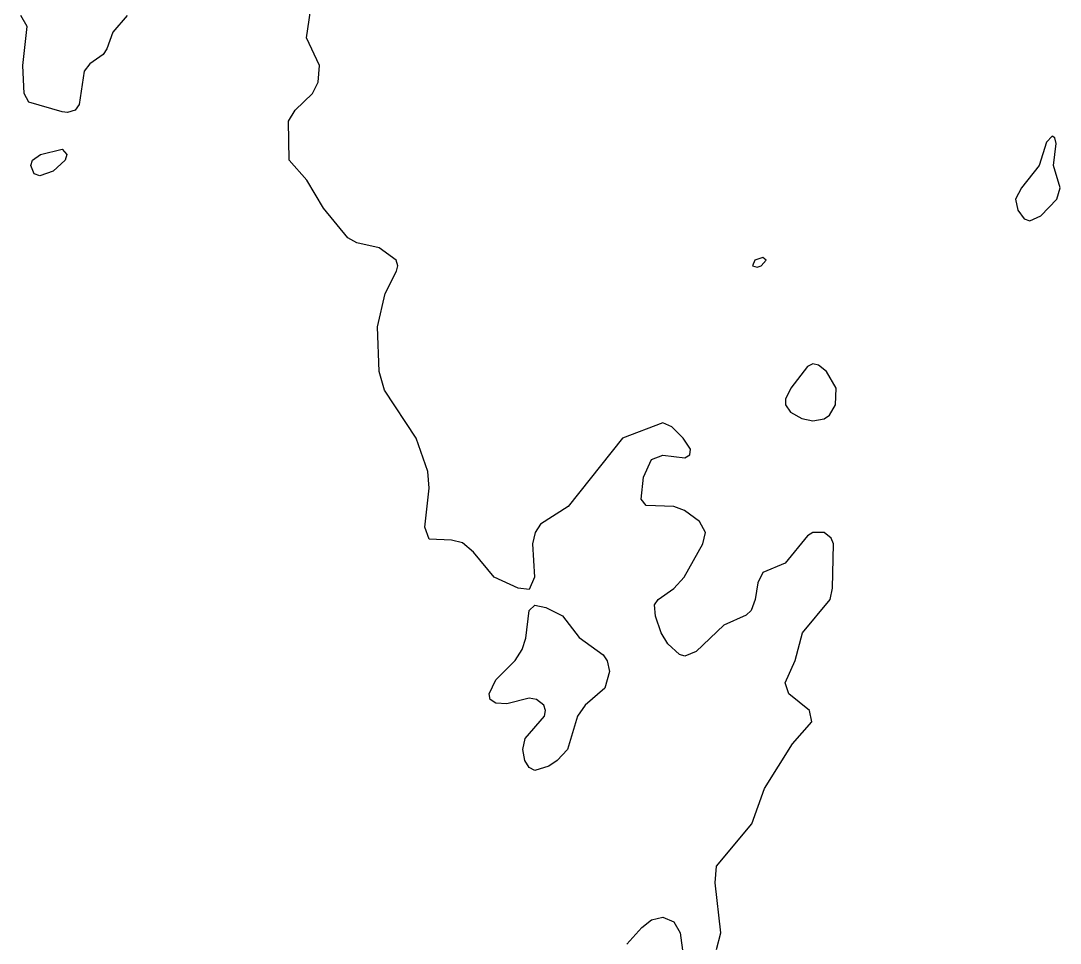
# Model space of a CAD drawing. Header units: inches. Extents: x 3308444 to 3309224, y 1376414 to 1377188.
# Drawn here: x 3308918.5 to 3308989.7, y 1376731.6 to 1376794.8 of the extents above; entities that cross this region are included whole.
import ezdxf

# ---------------------------------------------------------------- set-up
doc = ezdxf.new("R2010")
doc.units = ezdxf.units.IN
doc.header["$MEASUREMENT"] = 0

msp = doc.modelspace()

# ---------------------------------------------------------------- linework, layer by layer
at = {"elevation": 4480}
for points in [[(3308966.166, 1376731.182), (3308966.473, 1376732.324), (3308966.096, 1376735.751), (3308966.184, 1376736.893), (3308968.587, 1376739.795), (3308969.451, 1376742.224), (3308971.379, 1376745.27), (3308972.71, 1376746.793), (3308972.549, 1376747.555), (3308971.13, 1376748.697), (3308970.887, 1376749.458), (3308971.565, 1376750.981), (3308972.059, 1376752.885), (3308973.953, 1376755.17), (3308974.122, 1376755.931), (3308974.192, 1376758.977), (3308974.017, 1376759.358), (3308973.537, 1376759.739), (3308972.776, 1376759.747), (3308972.395, 1376759.51), (3308970.872, 1376757.645), (3308969.349, 1376757.004), (3308969.006, 1376756.312), (3308968.834, 1376755.17), (3308968.549, 1376754.408), (3308968.206, 1376754.097), (3308966.683, 1376753.403), (3308964.78, 1376751.599), (3308964.018, 1376751.282), (3308963.637, 1376751.385), (3308962.843, 1376752.124), (3308962.386, 1376752.885), (3308962.003, 1376754.028), (3308961.934, 1376754.789), (3308962.187, 1376755.17), (3308963.257, 1376755.922), (3308963.972, 1376756.693), (3308965.248, 1376758.977), (3308965.43, 1376759.739), (3308965.015, 1376760.5), (3308963.978, 1376761.262), (3308963.257, 1376761.532), (3308961.353, 1376761.59), (3308961.03, 1376762.023), (3308961.183, 1376763.546), (3308961.734, 1376764.746), (3308962.495, 1376765.041), (3308964.018, 1376764.865), (3308964.351, 1376765.07), (3308964.399, 1376765.45), (3308963.891, 1376766.212), (3308963.114, 1376766.973), (3308962.495, 1376767.263), (3308959.751, 1376766.212), (3308956.022, 1376761.519), (3308954.118, 1376760.31), (3308953.761, 1376759.739), (3308953.571, 1376758.977), (3308953.726, 1376756.693), (3308953.357, 1376755.855), (3308952.595, 1376755.931), (3308950.96, 1376756.693), (3308949.549, 1376758.394), (3308948.788, 1376759.041), (3308948.026, 1376759.225), (3308946.503, 1376759.289), (3308946.205, 1376760.12), (3308946.51, 1376762.785), (3308946.408, 1376763.927), (3308945.623, 1376766.212), (3308943.457, 1376769.505), (3308943.076, 1376770.781), (3308942.977, 1376773.827), (3308943.494, 1376776.112), (3308944.259, 1376777.635), (3308944.364, 1376778.015), (3308944.258, 1376778.396), (3308943.076, 1376779.245), (3308941.553, 1376779.582), (3308940.935, 1376779.919), (3308939.269, 1376781.95), (3308938.127, 1376783.879), (3308936.93, 1376785.25), (3308936.879, 1376787.915), (3308937.336, 1376788.677), (3308938.515, 1376789.819), (3308938.911, 1376790.58), (3308939.006, 1376791.723), (3308938.117, 1376793.626), (3308938.507, 1376796.262)], [(3308925.832, 1376795.149), (3308924.844, 1376794.007), (3308924.45, 1376792.865), (3308924.179, 1376792.484), (3308923.277, 1376791.85), (3308922.885, 1376791.342), (3308922.545, 1376789.057), (3308922.262, 1376788.677), (3308921.754, 1376788.499), (3308921.373, 1376788.561), (3308919.089, 1376789.216), (3308918.771, 1376789.819), (3308918.691, 1376791.723), (3308918.993, 1376794.388), (3308918.549, 1376795.149)], [(3308988.387, 1376781.426), (3308989.481, 1376782.584), (3308989.706, 1376783.346), (3308989.247, 1376784.869), (3308989.437, 1376786.392), (3308989.349, 1376786.773), (3308989.148, 1376786.882), (3308988.767, 1376786.477), (3308988.27, 1376784.869), (3308987.059, 1376783.346), (3308986.64, 1376782.584), (3308986.811, 1376781.823), (3308987.244, 1376781.225), (3308987.625, 1376781.084), (3308988.387, 1376781.426)], [(3308920.775, 1376784.488), (3308919.85, 1376784.171), (3308919.469, 1376784.298), (3308919.227, 1376784.869), (3308919.355, 1376785.25), (3308919.898, 1376785.63), (3308921.373, 1376785.987), (3308921.709, 1376785.63), (3308921.595, 1376785.25), (3308920.775, 1376784.488)], [(3308968.968, 1376777.926), (3308969.245, 1376778.015), (3308969.581, 1376778.396), (3308969.349, 1376778.578), (3308968.805, 1376778.396), (3308968.63, 1376778.015), (3308968.968, 1376777.926)], [(3308973.537, 1376767.527), (3308973.918, 1376767.791), (3308974.324, 1376768.496), (3308974.369, 1376769.639), (3308973.706, 1376770.781), (3308973.156, 1376771.201), (3308972.776, 1376771.295), (3308972.395, 1376771.116), (3308971.276, 1376769.639), (3308970.892, 1376768.877), (3308970.895, 1376768.496), (3308971.253, 1376767.983), (3308972.014, 1376767.547), (3308972.776, 1376767.402), (3308973.537, 1376767.527)], [(3308954.704, 1376743.747), (3308953.738, 1376743.461), (3308953.357, 1376743.652), (3308953.052, 1376744.128), (3308952.925, 1376744.889), (3308953.071, 1376745.651), (3308954.411, 1376747.174), (3308954.478, 1376747.555), (3308954.353, 1376747.935), (3308953.846, 1376748.316), (3308953.357, 1376748.394), (3308951.834, 1376748.007), (3308951.072, 1376748.071), (3308950.692, 1376748.316), (3308950.613, 1376748.697), (3308951.072, 1376749.653), (3308952.387, 1376750.981), (3308952.877, 1376751.743), (3308953.133, 1376752.504), (3308953.357, 1376754.408), (3308953.738, 1376754.776), (3308954.499, 1376754.607), (3308955.641, 1376754.045), (3308956.784, 1376752.547), (3308958.413, 1376751.362), (3308958.687, 1376750.953), (3308958.845, 1376750.22), (3308958.543, 1376749.078), (3308957.178, 1376747.935), (3308956.669, 1376747.174), (3308955.976, 1376744.889), (3308955.277, 1376744.128), (3308954.704, 1376743.747)], [(3308960.049, 1376731.563), (3308961.06, 1376732.705), (3308961.734, 1376733.223), (3308962.495, 1376733.406), (3308963.257, 1376733.086), (3308963.685, 1376732.324), (3308963.888, 1376730.801)]]:
    msp.add_lwpolyline(points, dxfattribs=at)

doc.saveas('drawing.dxf')
